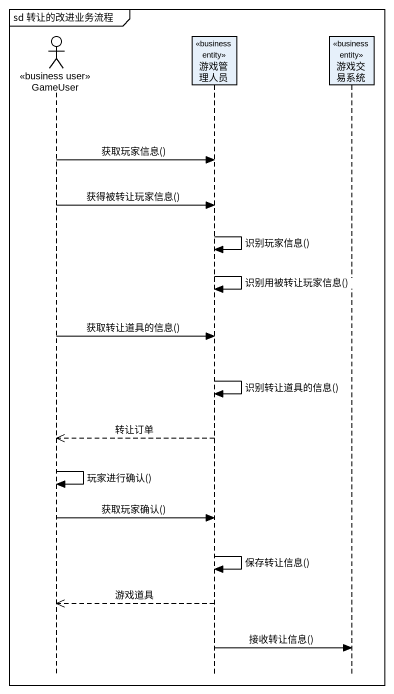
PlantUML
@startuml
mainframe sd 转让的改进业务流程
hide footbox
actor GameUser <<business user>>
participant 游戏管理人员 <<business entity>>
participant 游戏交易系统 <<business entity>>

GameUser -> 游戏管理人员 : 获取玩家信息()
GameUser -> 游戏管理人员 : 获得被转让玩家信息()
游戏管理人员 -> 游戏管理人员 : 识别玩家信息()
游戏管理人员 -> 游戏管理人员 : 识别用被转让玩家信息()
GameUser -> 游戏管理人员 : 获取转让道具的信息()
游戏管理人员 -> 游戏管理人员 : 识别转让道具的信息()
游戏管理人员 -->> GameUser : 转让订单
GameUser -> GameUser : 玩家进行确认()
GameUser -> 游戏管理人员 : 获取玩家确认()
游戏管理人员 -> 游戏管理人员 : 保存转让信息()
游戏管理人员 -->> GameUser : 游戏道具
游戏管理人员 -> 游戏交易系统 : 接收转让信息()
@enduml
